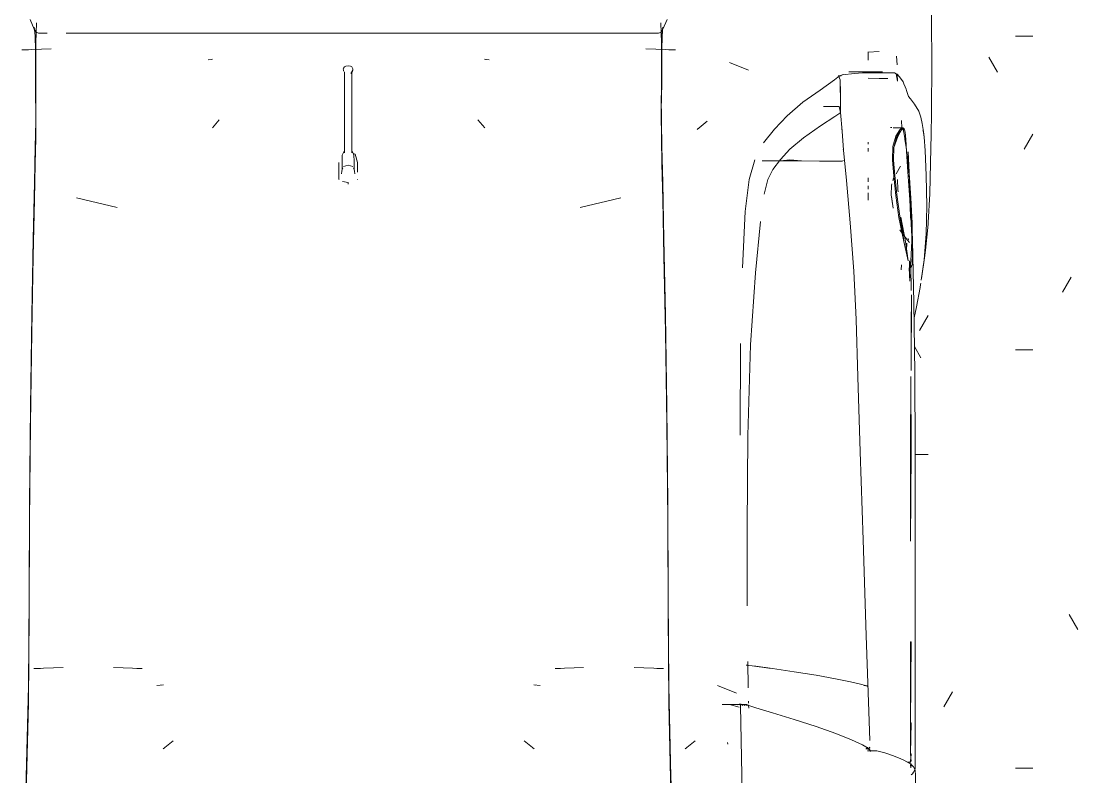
# Model space of a CAD drawing. Header units: millimetres. Extents: x -48985 to -29412, y -43090 to -3800.
# Drawn here: x -41682 to -40149, y -39636 to -38535 of the extents above; entities that cross this region are included whole.
import ezdxf

# ---------------------------------------------------------------- set-up
doc = ezdxf.new("R2010")
doc.units = ezdxf.units.MM
doc.layers.add('A-FLOR-PATT', color=8, linetype='Continuous', lineweight=25)
doc.layers.add('G-IMPT', color=8, linetype='Continuous', lineweight=9)

# ---------------------------------------------------------------- blocks, each defined once
blk = doc.blocks.new('CRT_Fiat Punto - Punto_dwg-V1-PAGINAÇÃO DE PISO GARAGEM')
at = {"layer": 'G-IMPT'}
for p, q in [((952.77, 129.67), (952.72, 134.04)), ((822.12, 130.78), (822.73, 129.39)), ((822.78, 129.36), (822.74, 129.67)), ((822.74, 129.67), (822.86, 128.39)), ((822.96, 127.39), (823.06, 130.31)), ((913.51, 130.31), (913.61, 127.39)), ((913.83, 129.67), (913.71, 128.39)), ((913.83, 129.67), (913.79, 129.36)), ((914.45, 130.78), (913.84, 129.39)), ((952.77, 129.67), (952.78, 125.29)), ((823, 128.95), (822.73, 129.39)), ((822.78, 129.36), (822.86, 128.39)), ((822.96, 125.33), (822.86, 128.39)), ((822.86, 128.39), (822.91, 126.31)), ((823.36, 128.81), (823, 128.95)), ((823.36, 128.81), (824.6, 128.81)), ((823.36, 128.81), (823.41, 128.81)), ((824.6, 128.81), (823.41, 128.81)), ((831.05, 128.81), (827.36, 128.81)), ((834.92, 128.81), (831.05, 128.81)), ((838.87, 128.81), (834.92, 128.81)), ((838.87, 128.81), (842.83, 128.81)), ((842.83, 128.81), (846.86, 128.81)), ((846.86, 128.81), (851.04, 128.81)), ((854.28, 128.81), (851.04, 128.81)), ((854.28, 128.81), (855.51, 128.81)), ((856.19, 128.81), (855.51, 128.81)), ((856.19, 128.81), (857.76, 128.81)), ((860.34, 128.81), (857.76, 128.81)), ((864.04, 128.81), (860.34, 128.81)), ((868.29, 128.81), (864.04, 128.81)), ((872.54, 128.81), (868.29, 128.81)), ((872.54, 128.81), (876.23, 128.81)), ((876.23, 128.81), (878.81, 128.81)), ((880.39, 128.81), (878.81, 128.81)), ((881.06, 128.81), (880.39, 128.81)), ((882.29, 128.81), (881.06, 128.81)), ((885.54, 128.81), (882.29, 128.81)), ((889.71, 128.81), (885.54, 128.81)), ((889.71, 128.81), (893.74, 128.81)), ((897.7, 128.81), (893.74, 128.81)), ((897.7, 128.81), (901.66, 128.81)), ((901.66, 128.81), (905.52, 128.81)), ((905.52, 128.81), (909.18, 128.81)), ((912.01, 128.81), (909.21, 128.81)), ((911.97, 128.81), (913.21, 128.81)), ((911.97, 128.81), (913.16, 128.81)), ((912.01, 128.81), (913.21, 128.81)), ((913.21, 128.81), (913.16, 128.81)), ((913.21, 128.81), (913.57, 128.95)), ((913.57, 128.95), (913.84, 129.39)), ((913.61, 125.33), (913.71, 128.39)), ((913.71, 128.39), (913.66, 126.31)), ((913.79, 129.36), (913.71, 128.39)), ((822.96, 127.03), (822.96, 127.39)), ((822.96, 127.03), (822.96, 126.19)), ((913.61, 127.39), (913.61, 127.03)), ((913.61, 127.03), (913.61, 126.19)), ((820.92, 126.39), (825.19, 126.51)), ((820.92, 126.39), (821.9, 126.4)), ((822.91, 122.45), (822.91, 126.31)), ((822.96, 125.33), (822.96, 126.19)), ((822.96, 121.47), (822.96, 125.33)), ((822.96, 125.33), (822.96, 124.91)), ((915.65, 126.39), (911.38, 126.51)), ((913.61, 125.33), (913.61, 126.19)), ((913.61, 121.47), (913.61, 125.33)), ((913.61, 124.91), (913.61, 125.33)), ((913.66, 122.45), (913.66, 126.31)), ((915.65, 126.39), (914.67, 126.4)), ((943.6, 126.04), (945.15, 126.14)), ((943.6, 126.08), (943.6, 126.04)), ((943.6, 126.08), (943.6, 124.86)), ((943.6, 126.04), (943.6, 124.86)), ((947.7, 125.44), (947.7, 125.46)), ((947.76, 124.18), (947.7, 125.46)), ((952.78, 125.29), (952.78, 122.17)), ((822.96, 121.05), (822.96, 124.91)), ((848.58, 125), (847.92, 124.92)), ((848.43, 124.97), (848.58, 125)), ((867.52, 123.61), (867.56, 123.73)), ((867.53, 123.43), (867.52, 123.61)), ((867.69, 123.93), (867.56, 123.73)), ((867.87, 123.99), (867.69, 123.93)), ((868.22, 124.06), (867.87, 123.99)), ((868.57, 123.99), (868.22, 124.06)), ((868.57, 123.99), (868.74, 123.93)), ((868.74, 123.93), (868.87, 123.73)), ((868.92, 123.61), (868.87, 123.73)), ((868.92, 123.61), (868.91, 123.43)), ((888.14, 124.97), (887.99, 125)), ((887.99, 125), (888.65, 124.92)), ((913.61, 121.05), (913.61, 124.91)), ((923.47, 124.53), (926.25, 123.43)), ((822.92, 118.66), (822.91, 122.45)), ((867.57, 123.27), (867.53, 123.43)), ((867.68, 123.18), (867.68, 121.71)), ((868.63, 122.97), (868.91, 123.43)), ((868.63, 122.97), (868.87, 123.27)), ((868.63, 122.97), (868.77, 123.19)), ((868.63, 122.97), (868.73, 123.11)), ((868.73, 123.11), (868.91, 123.43)), ((868.75, 121.71), (868.77, 123.19)), ((868.87, 123.27), (868.91, 123.43)), ((913.65, 118.66), (913.66, 122.45)), ((938.71, 122.01), (936.63, 120.53)), ((938.71, 122.01), (939.41, 122.62)), ((939.29, 122.66), (939.51, 122.05)), ((940.02, 122.8), (939.41, 122.62)), ((939.51, 122.05), (939.52, 120.2)), ((939.51, 122.02), (939.58, 120.18)), ((939.51, 122.02), (939.52, 120.2)), ((939.65, 122.55), (939.64, 122.63)), ((941.62, 122.97), (939.79, 122.74)), ((940.02, 122.8), (939.79, 122.74)), ((940.77, 123.2), (943.07, 123.2)), ((943.85, 123.14), (941.62, 122.97)), ((944.73, 123.06), (943.05, 123.06)), ((944.87, 123.2), (943.07, 123.2)), ((945.15, 122.2), (943.6, 122.26)), ((943.6, 122.26), (945.15, 122.21)), ((945.67, 123.2), (943.85, 123.14)), ((946.04, 123.06), (944.73, 123.06)), ((944.87, 123.2), (945.67, 123.2)), ((946.44, 122.2), (945.15, 122.21)), ((946.63, 123.06), (946.04, 123.06)), ((946.63, 123.06), (947.19, 123.06)), ((947.19, 123.06), (947.41, 123.05)), ((947.76, 122.87), (947.51, 123.01)), ((947.84, 122.81), (947.76, 122.87)), ((948.26, 122.25), (947.84, 122.81)), ((948.63, 121.72), (948.26, 122.25)), ((952.77, 119.67), (952.78, 122.17)), ((822.96, 121.47), (822.97, 117.68)), ((822.97, 117.26), (822.96, 121.05)), ((867.68, 121.71), (867.68, 117.32)), ((868.75, 117.32), (868.75, 121.71)), ((913.6, 117.68), (913.61, 121.47)), ((913.6, 117.26), (913.61, 121.05)), ((934.1, 118.77), (936.63, 120.53)), ((948.63, 121.72), (948.77, 121.43)), ((948.96, 121), (948.77, 121.43)), ((949.08, 120.68), (948.96, 121)), ((949.12, 120.48), (949.08, 120.68)), ((949.28, 120.05), (949.12, 120.48)), ((822.92, 118.66), (822.92, 119.86)), ((822.95, 116.01), (822.97, 119.74)), ((822.97, 119.38), (822.97, 119.74)), ((822.97, 119.38), (822.97, 118.54)), ((913.62, 116.01), (913.6, 119.74)), ((913.6, 119.74), (913.6, 119.38)), ((913.6, 119.38), (913.6, 118.54)), ((913.65, 119.86), (913.65, 118.66)), ((939.58, 118.26), (939.58, 120.18)), ((949.36, 119.77), (949.28, 120.05)), ((949.36, 119.77), (949.44, 119.6)), ((949.7, 119.27), (949.44, 119.6)), ((950.29, 118.49), (949.7, 119.27)), ((952.77, 119.67), (952.75, 117.17)), ((822.97, 117.68), (822.97, 118.54)), ((822.97, 117.68), (822.97, 117.26)), ((822.97, 117.68), (822.97, 117.26)), ((913.6, 117.68), (913.6, 118.54)), ((913.6, 117.26), (913.6, 117.68)), ((913.6, 117.26), (913.6, 117.68)), ((934.1, 118.77), (931.86, 116.81)), ((937.1, 118.17), (938.01, 118.17)), ((938.94, 118.17), (938.01, 118.17)), ((938.94, 118.17), (939.38, 118.17)), ((939.59, 117.28), (939.38, 118.17)), ((939.53, 117.24), (939.58, 117.44)), ((939.58, 117.44), (939.58, 118.26)), ((950.9, 117.5), (950.29, 118.49)), ((950.9, 117.5), (951.19, 116.62)), ((822.88, 112.33), (822.95, 116.01)), ((822.95, 113.53), (822.97, 117.26)), ((849.54, 116.25), (848.54, 115.06)), ((867.68, 112.91), (867.68, 117.32)), ((868.75, 117.32), (868.75, 112.91)), ((887.03, 116.25), (888.03, 115.06)), ((913.62, 113.53), (913.6, 117.26)), ((913.62, 116.01), (913.69, 112.33)), ((920.23, 116.02), (918.78, 114.85)), ((930, 114.9), (931.86, 116.81)), ((938.75, 116.72), (936.65, 115.36)), ((938.75, 116.72), (939.47, 117.18)), ((939.5, 117.21), (939.47, 117.18)), ((939.52, 117.23), (939.5, 117.21)), ((939.53, 117.24), (939.52, 117.23)), ((939.81, 114.6), (939.59, 117.28)), ((948.45, 115.08), (948.41, 116.12)), ((948.44, 115.08), (948.41, 116.12)), ((951.38, 115.69), (951.19, 116.62)), ((952.72, 114.13), (952.75, 117.17)), ((848.65, 115.19), (848.54, 115.06)), ((887.92, 115.19), (888.03, 115.06)), ((918.78, 114.85), (918.95, 114.97)), ((930, 114.9), (928.43, 112.89)), ((934.19, 113.63), (936.65, 115.36)), ((946.81, 115.13), (946.93, 115.13)), ((946.93, 115.13), (947, 115.13)), ((947.71, 115.08), (947.19, 115.09)), ((948.19, 115.08), (947.52, 115.08)), ((947.52, 115.08), (947.64, 115.08)), ((948.19, 114.76), (947.58, 113.88)), ((947.64, 115.08), (947.71, 115.08)), ((947.7, 113.65), (948.19, 114.76)), ((948.19, 115.08), (947.71, 115.08)), ((947.89, 113.8), (948.19, 114.76)), ((948.19, 114.76), (948.45, 115.08)), ((948.19, 114.76), (948.45, 115.08)), ((948.45, 115.08), (948.19, 115.08)), ((948.19, 115.08), (948.51, 115.08)), ((948.39, 114.76), (948.65, 115.08)), ((948.53, 114.92), (948.44, 115.08)), ((948.45, 115.08), (948.53, 114.92)), ((948.63, 114.9), (948.51, 115.08)), ((948.68, 114.65), (948.51, 115.08)), ((948.6, 114.92), (948.51, 115.08)), ((948.68, 114.65), (948.6, 114.92)), ((948.63, 114.9), (948.68, 114.65)), ((948.85, 114.79), (948.65, 115.08)), ((948.8, 114.92), (948.65, 115.08)), ((948.68, 114.65), (948.83, 113.85)), ((948.85, 114.79), (948.77, 114.92)), ((948.85, 114.79), (948.8, 114.92)), ((948.94, 114.42), (948.85, 114.79)), ((949.02, 113.4), (948.94, 114.42)), ((951.48, 115.13), (951.38, 115.69)), ((951.48, 115.13), (951.58, 114.56)), ((951.58, 114.56), (951.7, 113.7)), ((822.88, 109.85), (822.95, 113.53)), ((867.68, 111.44), (867.68, 112.91)), ((868.75, 112.91), (868.75, 111.44)), ((913.69, 109.85), (913.62, 113.53)), ((932.22, 111.97), (934.19, 113.63)), ((943.6, 113), (943.6, 112.71)), ((947.58, 113.88), (947.15, 112.36)), ((947.28, 112.21), (947.7, 113.65)), ((949.04, 112.5), (948.83, 113.85)), ((949.04, 112.5), (948.9, 113.41)), ((949.1, 112.22), (948.9, 113.41)), ((949.02, 113.4), (949.13, 111.67)), ((952.63, 110.01), (952.72, 114.13)), ((822.76, 107.16), (822.88, 112.33)), ((867.37, 111.1), (867.51, 111.4)), ((867.51, 111.4), (867.68, 111.73)), ((868.75, 111.73), (868.93, 111.4)), ((869.06, 111.1), (868.93, 111.4)), ((868.96, 111.33), (869.22, 111.23)), ((913.81, 107.16), (913.69, 112.33)), ((930.85, 110.46), (932.22, 111.97)), ((943.6, 112.14), (943.6, 111.83)), ((943.6, 111.91), (943.6, 111.62)), ((947.15, 112.36), (947.11, 110.43)), ((947.28, 112.21), (947.24, 110.4)), ((949.3, 110.66), (949.1, 112.22)), ((949.33, 108.7), (949.13, 111.67)), ((949.56, 107.65), (949.38, 111.61)), ((949.56, 107.54), (949.38, 111.61)), ((822.76, 104.68), (822.88, 109.85)), ((866.88, 108.63), (866.88, 110.03)), ((866.88, 110), (866.88, 110.03)), ((866.88, 109.97), (866.88, 110)), ((867.33, 110.25), (867.37, 111.1)), ((867.33, 109.38), (867.33, 110.25)), ((869.1, 110.25), (869.06, 111.1)), ((869.1, 109.38), (869.1, 110.25)), ((869.22, 111.23), (869.56, 110.03)), ((869.56, 108.63), (869.56, 110.03)), ((869.56, 110.03), (869.56, 110)), ((869.56, 110), (869.56, 109.97)), ((913.81, 104.68), (913.69, 109.85)), ((927.17, 110.43), (926.34, 107.57)), ((929.35, 110.29), (928.23, 110.29)), ((929.35, 110.29), (929.74, 110.29)), ((929.74, 109.03), (930.85, 110.46)), ((929.74, 110.29), (930.65, 110.29)), ((931.58, 110.29), (930.65, 110.29)), ((933.86, 110.27), (931.23, 110.29)), ((931.62, 110.29), (931.23, 110.29)), ((931.58, 110.29), (932.02, 110.29)), ((931.62, 110.29), (932.53, 110.29)), ((933.45, 110.29), (932.53, 110.29)), ((933.45, 110.29), (933.9, 110.29)), ((933.86, 110.27), (936.54, 110.25)), ((936.54, 110.25), (937, 110.24)), ((937, 110.24), (937.39, 110.24)), ((937.39, 110.24), (938.3, 110.24)), ((939.23, 110.24), (938.3, 110.24)), ((939.23, 110.24), (939.67, 110.24)), ((939.67, 110.24), (939.77, 110.24)), ((939.77, 110.24), (939.81, 110.24)), ((939.81, 110.24), (939.83, 110.24)), ((939.98, 110.34), (939.83, 110.24)), ((939.98, 110.34), (939.98, 110.34)), ((947.11, 110.43), (947.31, 108.06)), ((947.43, 108.16), (947.24, 110.4)), ((949.53, 108.33), (949.3, 110.66)), ((949.32, 110.96), (949.57, 107.75)), ((949.32, 110.96), (949.56, 107.65)), ((952.49, 105.51), (952.63, 110.01)), ((866.88, 108.63), (866.88, 107.64)), ((867.31, 108.81), (867.26, 108.38)), ((867.31, 108.81), (867.33, 109.02)), ((867.33, 109.02), (867.33, 109.38)), ((867.4, 109.25), (867.33, 109.02)), ((867.33, 109.02), (867.44, 109.23)), ((868.22, 109.66), (867.55, 109.47)), ((868.22, 109.66), (868.88, 109.47)), ((869, 109.23), (869.1, 109.02)), ((869.03, 109.25), (869.1, 109.02)), ((869.1, 109.02), (869.1, 109.38)), ((869.12, 108.81), (869.1, 109.02)), ((869.12, 108.81), (869.18, 108.38)), ((929.02, 107.56), (929.87, 109.21)), ((929.74, 109.03), (929.87, 109.21)), ((947.62, 108.39), (948.27, 109.5)), ((947.62, 108.39), (947.79, 108.67)), ((949.33, 108.7), (949.64, 103.97)), ((949.77, 104.84), (949.53, 108.33)), ((822.58, 98.92), (822.76, 107.16)), ((866.88, 107.64), (866.91, 107.68)), ((866.88, 107.61), (866.88, 107.64)), ((866.88, 107.61), (866.88, 107.58)), ((867.41, 107.3), (868.22, 107.14)), ((868.22, 106.91), (868.22, 107.14)), ((869.56, 107.61), (869.56, 107.64)), ((869.56, 107.58), (869.56, 107.61)), ((913.81, 107.16), (913.99, 98.92)), ((925.77, 102.92), (926.34, 107.57)), ((929.02, 107.56), (928.49, 105.48)), ((943.6, 107.84), (943.6, 107.26)), ((946.96, 106.72), (946.92, 105.34)), ((946.96, 106.72), (947, 106.93)), ((947.14, 107.45), (947.19, 107.65)), ((947.19, 107.65), (947.3, 107.88)), ((947.31, 108.06), (947.59, 105.28)), ((947.43, 108.16), (947.72, 105.4)), ((947.87, 106.11), (947.82, 107.6)), ((949.56, 107.84), (949.79, 104.08)), ((949.56, 107.84), (949.77, 103.5)), ((949.69, 102), (949.56, 107.6)), ((949.63, 104.16), (949.56, 107.6)), ((949.69, 102), (949.56, 107.54)), ((949.57, 107.75), (949.77, 103.5)), ((943.6, 106.64), (943.6, 106.16)), ((943.6, 105.63), (943.6, 104.99)), ((943.6, 105.21), (943.6, 104.57)), ((947.18, 103.42), (946.92, 105.34)), ((948.03, 102.09), (947.59, 105.28)), ((948.15, 102.26), (947.72, 105.4)), ((947.92, 105.81), (947.87, 106.11)), ((952.27, 101.34), (952.49, 105.51)), ((822.58, 96.44), (822.76, 104.68)), ((828.85, 104.94), (834.73, 103.54)), ((907.72, 104.94), (901.84, 103.54)), ((913.99, 96.44), (913.81, 104.68)), ((947.18, 103.42), (946.97, 105.13)), ((949.91, 99.32), (949.64, 103.97)), ((949.93, 101.26), (949.77, 104.84)), ((949.99, 98.72), (949.79, 104.08)), ((925.77, 102.92), (925.37, 94.76)), ((948.15, 102.26), (948.77, 98.6)), ((927.99, 101.48), (927.23, 94.07)), ((948.77, 98.6), (948.03, 102.09)), ((949.91, 99.34), (949.93, 101.26)), ((951.91, 97.35), (952.25, 101.13)), ((952.27, 101.34), (952.25, 101.13)), ((948.15, 100.31), (948.59, 99.64)), ((949.29, 98.77), (948.59, 99.64)), ((949.99, 96.57), (949.91, 99.32)), ((822.38, 87.97), (822.58, 98.92)), ((914.19, 87.97), (913.99, 98.92)), ((949.35, 95.8), (948.77, 98.6)), ((949.11, 97.43), (949.16, 98.2)), ((949.16, 98.2), (949.16, 98.36)), ((949.29, 98.77), (949.56, 98.44)), ((949.36, 99.01), (949.42, 98.82)), ((949.88, 97.75), (949.76, 95.75)), ((949.88, 97.75), (949.9, 98.62)), ((949.99, 98.72), (950.2, 89.72)), ((822.38, 85.49), (822.58, 96.44)), ((914.19, 85.49), (913.99, 96.44)), ((949.93, 95.26), (949.99, 96.6)), ((949.99, 96.6), (949.93, 95.58)), ((949.93, 95.58), (949.99, 96.57)), ((951.79, 96.55), (951.26, 92.97)), ((951.3, 93.22), (951.79, 96.55)), ((951.36, 93.62), (951.85, 96.95)), ((951.36, 93.62), (951.79, 96.55)), ((951.91, 97.35), (951.85, 96.95)), ((948.43, 95.21), (948.38, 94.49)), ((949.64, 95.21), (949.52, 94.74)), ((949.59, 94.81), (949.52, 94.74)), ((949.52, 94.74), (949.59, 94.67)), ((949.52, 94.74), (949.62, 92.83)), ((949.71, 95.43), (949.59, 94.67)), ((949.64, 95.21), (949.59, 94.81)), ((949.67, 95.13), (949.59, 94.67)), ((949.69, 95.08), (949.59, 94.67)), ((949.59, 94.81), (949.62, 92.83)), ((949.64, 95.41), (949.64, 95.21)), ((949.76, 95.75), (949.67, 95.13)), ((949.76, 95.13), (949.8, 91.51)), ((949.93, 95.26), (949.79, 94.81)), ((926.53, 83.62), (927.23, 94.07)), ((951.36, 93.62), (951.3, 93.22)), ((950.57, 89.12), (951.11, 91.91)), ((951.17, 92.35), (951.11, 91.91)), ((951.17, 92.35), (951.2, 92.57)), ((949.8, 85.99), (949.85, 90.87)), ((949.81, 79.88), (949.85, 90.87)), ((949.86, 89.48), (949.8, 85.99)), ((950.36, 79.61), (950.2, 89.72)), ((950.57, 89.12), (950.38, 88.22)), ((822.18, 74.65), (822.38, 87.97)), ((914.19, 87.97), (914.39, 74.65)), ((949.81, 79.88), (949.83, 88.36)), ((950.38, 88.22), (950.23, 87.53)), ((822.18, 72.17), (822.38, 85.49)), ((914.39, 72.17), (914.19, 85.49)), ((925.1, 83.82), (925.01, 70.51)), ((926.53, 83.62), (926.16, 70.46)), ((950.41, 68.15), (950.36, 79.61)), ((822.03, 60.53), (822.18, 74.65)), ((914.54, 60.53), (914.39, 74.65)), ((822.03, 58.05), (822.18, 72.17)), ((914.54, 58.05), (914.39, 72.17)), ((926.04, 57.04), (926.16, 70.46)), ((950.41, 55.11), (950.41, 68.15)), ((821.98, 47.17), (822.03, 60.53)), ((914.54, 60.53), (914.59, 47.17)), ((821.98, 44.69), (822.03, 58.05)), ((914.59, 44.69), (914.54, 58.05)), ((926.04, 57.04), (926.06, 45.77)), ((942.85, 55.37), (943.3, 41.49)), ((950.41, 55.11), (950.41, 40.23)), ((821.88, 34.15), (821.98, 47.17)), ((914.69, 34.15), (914.59, 47.17)), ((821.88, 31.67), (821.98, 44.69)), ((914.69, 31.67), (914.59, 44.69)), ((943.3, 41.49), (943.67, 30.46)), ((950.41, 28.18), (950.41, 40.23)), ((822.65, 36.71), (826.92, 36.84)), ((822.65, 36.71), (823.63, 36.72)), ((838.35, 36.71), (834.23, 36.84)), ((838.35, 36.71), (837.6, 36.72)), ((898.22, 36.71), (902.34, 36.84)), ((898.22, 36.71), (898.97, 36.72)), ((913.92, 36.71), (909.65, 36.84)), ((913.92, 36.71), (912.94, 36.72)), ((925.88, 37.21), (926.05, 37.19)), ((926.05, 37.19), (926.29, 37.16)), ((926.19, 33.91), (926.14, 37.71)), ((927.31, 37.02), (926.29, 37.16)), ((929.72, 36.7), (926.77, 37.09)), ((929.19, 36.77), (926.77, 37.09)), ((929.72, 36.7), (927.31, 37.02)), ((929.72, 36.7), (929.19, 36.77)), ((932.85, 36.24), (929.72, 36.7)), ((932.85, 36.24), (936.02, 35.73)), ((936.02, 35.73), (938.86, 35.21)), ((938.86, 35.21), (941.02, 34.78)), ((821.58, 21.02), (821.88, 34.15)), ((841.46, 34.32), (840.5, 34.23)), ((841.23, 34.29), (841.46, 34.32)), ((895.34, 34.29), (895.12, 34.32)), ((895.12, 34.32), (896.07, 34.23)), ((914.69, 34.15), (914.99, 21.02)), ((921.74, 34.25), (924.52, 33.14)), ((942.48, 34.44), (941.02, 34.78)), ((942.48, 34.44), (943.19, 34.24)), ((943.46, 34.13), (942.93, 34.23)), ((942.93, 34.23), (943.46, 34.19)), ((943.46, 34.13), (943.19, 34.24)), ((943.57, 34), (943.46, 34.13)), ((821.58, 18.53), (821.88, 31.67)), ((914.99, 18.53), (914.69, 31.67)), ((923.82, 31.48), (922.4, 31.48)), ((922.62, 31.47), (924.06, 31.47)), ((924.88, 31.09), (923.47, 31.49)), ((923.87, 31.38), (923.47, 31.49)), ((924.94, 31.48), (923.82, 31.48)), ((925.17, 31.47), (924.06, 31.47)), ((924.68, 31.44), (925.17, 31.47)), ((925.24, 31.51), (924.88, 31.55)), ((925.17, 31.55), (924.88, 31.55)), ((925.39, 31.49), (924.94, 31.48)), ((925.05, 31.35), (925.24, 31.51)), ((925.06, 31.35), (925.31, 18.71)), ((925.59, 31.5), (925.09, 31.47)), ((925.17, 31.55), (925.59, 31.5)), ((925.66, 31.47), (925.17, 31.47)), ((925.59, 31.5), (925.3, 31.35)), ((926.06, 31.49), (925.39, 31.49)), ((925.59, 31.5), (926.09, 31.33)), ((925.59, 31.5), (925.71, 31.34)), ((926.09, 31.33), (925.66, 31.47)), ((925.78, 31.47), (925.66, 31.47)), ((926.24, 31.41), (925.78, 31.47)), ((925.88, 31.4), (926.05, 31.38)), ((926.24, 31.41), (926.28, 30.95)), ((926.26, 31.7), (926.26, 31.95)), ((927.31, 31.02), (926.29, 31.32)), ((929.72, 30.29), (927.31, 31.02)), ((932.85, 29.32), (929.72, 30.29)), ((932.85, 29.32), (936.02, 28.28)), ((943.67, 30.46), (943.8, 26.28)), ((936.02, 28.28), (938.89, 27.26)), ((950.41, 28.18), (950.41, 23.61)), ((842.85, 26.24), (841.4, 25.06)), ((893.72, 26.24), (895.17, 25.06)), ((918.51, 26.24), (917.05, 25.06)), ((923.17, 26), (923.18, 25.95)), ((923.17, 26), (923.22, 25.73)), ((923.18, 25.95), (923.22, 25.73)), ((938.89, 27.26), (941.17, 26.37)), ((942.74, 25.66), (941.17, 26.37)), ((841.56, 25.18), (841.4, 25.06)), ((895.01, 25.18), (895.17, 25.06)), ((917.05, 25.06), (917.22, 25.18)), ((942.74, 25.66), (943.49, 25.21)), ((943.76, 24.97), (943.23, 25.08)), ((943.23, 25.08), (943.76, 24.99)), ((943.68, 25.12), (943.3, 25.12)), ((943.38, 25.18), (943.65, 24.96)), ((943.53, 25.24), (943.4, 25.26)), ((943.43, 25.25), (943.53, 25.24)), ((943.76, 24.97), (943.49, 25.21)), ((944.27, 24.75), (943.49, 24.75)), ((943.57, 25.15), (943.87, 25.21)), ((943.68, 25.12), (943.82, 25.32)), ((943.68, 25.12), (943.84, 25.2)), ((943.76, 24.99), (943.87, 24.8)), ((944.27, 24.75), (944.82, 24.75)), ((944.82, 24.75), (945.98, 24.46)), ((945.98, 24.46), (947.27, 24.04)), ((947.27, 24.04), (948.07, 23.72)), ((948.22, 23.66), (948.07, 23.72)), ((948.73, 23.4), (948.22, 23.66)), ((948.73, 23.4), (949.19, 23.17)), ((949.53, 23), (949.19, 23.17)), ((949.53, 23), (949.67, 22.93)), ((949.53, 22.98), (949.67, 22.93)), ((949.67, 22.93), (949.61, 22.94)), ((949.76, 22.88), (949.67, 22.93)), ((949.88, 22.76), (949.76, 22.88)), ((950.41, 22.93), (950.41, 23.61)), ((950.41, 22.55), (950.41, 22.93)), ((949.83, 21.29), (949.98, 21.46)), ((950.15, 22.47), (949.88, 22.76)), ((950.16, 21.69), (949.98, 21.46)), ((950.36, 22.1), (950.15, 22.47)), ((950.16, 21.69), (950.33, 22.01)), ((950.33, 22.01), (950.38, 22.18)), ((950.36, 22.1), (950.41, 21.91)), ((950.38, 22.18), (950.41, 22.55)), ((950.42, 21.25), (950.41, 21.91)), ((821.05, 7.98), (821.58, 21.02)), ((915.52, 7.98), (914.99, 21.02)), ((950.42, 21.25), (950.42, 19.96))]:
    blk.add_line(p, q, dxfattribs=at)
at = {"layer": 'G-IMPT', "flags": 128}
for points in [[(943.8, 123.05), (943.71, 123.06), (943.05, 123.06), (942.77, 123.06)], [(947.65, 122.91), (947.41, 123.05), (947.22, 123.04)], [(947.26, 123.02), (947.51, 123.01), (947.65, 122.91)], [(939.98, 111.82), (939.81, 114.6), (939.78, 114.87)], [(947.28, 112.21), (947.89, 113.8), (948.39, 114.76), (948.03, 114.18)], [(948.59, 115.01), (948.45, 115.08), (948.39, 114.76)], [(951.52, 114.57), (951.53, 114.73), (951.7, 113.7), (951.85, 111.8), (952, 108.15), (952.07, 103.78), (951.97, 99.71), (951.69, 95.96)], [(939.96, 112), (939.98, 111.82), (940.44, 107.44), (940.97, 101.28), (941.48, 94.28), (941.82, 87.28), (942.1, 78.99), (942.44, 68.11), (942.85, 55.37)], [(949.35, 95.8), (948.97, 98.6), (948.33, 102.13), (948.77, 98.6)], [(949.64, 95.21), (949.79, 94.81), (949.55, 95.8), (949.59, 94.81)], [(943.9, 24.68), (943.87, 24.8), (943.76, 24.97)], [(949.76, 23.15), (949.52, 23.14), (949.24, 23.14)], [(949.29, 23.12), (949.61, 23.1), (949.76, 23.15)]]:
    blk.add_lwpolyline(points, dxfattribs=at)
for points in [[(947.81, 121.84), (947.65, 122.91), (947.76, 122.87)], [(932.02, 110.29), (933.9, 110.29), (932.22, 110.42), (931.3, 110.32)], [(949.74, 79.03), (949.72, 68.11), (949.72, 55.14), (949.81, 68.11)], [(949.76, 23.72), (949.72, 24.4), (949.72, 28.85), (949.72, 40.58), (949.81, 40.55), (949.72, 28.85), (949.81, 28.81), (949.72, 24.4), (949.81, 24.36)], [(949.67, 23.2), (949.72, 23.37), (949.76, 23.72), (949.81, 23.32)], [(949.78, 22.31), (949.81, 22.69), (949.76, 22.88), (949.72, 22.74)]]:
    blk.add_lwpolyline(points, close=True, dxfattribs=at)
blk = doc.blocks.new('CRT_Fiat Punto - Fiat punto 2-V2-PAGINAÇÃO DE PISO GARAGEM')
at = {"xscale": 10.05298727948713, "yscale": 10.05298727948713, "zscale": 10.05298727948713}
blk.add_blockref('CRT_Fiat Punto - Punto_dwg-V1-PAGINAÇÃO DE PISO GARAGEM', (-8728.9, 102.4), dxfattribs=at)

msp = doc.modelspace()

# ---------------------------------------------------------------- hatches: boundary and pattern name
at = {"layer": 'A-FLOR-PATT', "lineweight": 9}
h = msp.add_hatch(dxfattribs=at)
h.set_pattern_fill('FP_1', color=9, style=0, pattern_type=2)
h.set_pattern_definition([(0, (0, 0), (609.6, 152.4), [25.146, -432.054, 25.146, -432.054, -2438.4]), (0, (0, 0), (609.6, 152.4), [-914.4, 25.146, -889.254, 25.146, -432.054, -1066.8]), (0, (0, 0), (609.6, 152.4), [-2286, 25.146, -279.654, 25.146, -736.854]), (120, (228.6, 76.2), (-436.78227, 451.7291), [25.146, -432.054, 25.146, -432.054, -2438.4]), (120, (228.6, 76.2), (-436.78227, 451.7291), [-914.4, 25.146, -889.254, 25.146, -432.054, -1066.8]), (120, (228.6, 76.2), (-436.78227, 451.7291), [-2286, 25.146, -279.654, 25.146, -736.854]), (240, (304.8, 381), (-172.81773, -604.1291), [25.146, -432.054, 25.146, -432.054, -2438.4]), (240, (304.8, 381), (-172.81773, -604.1291), [-914.4, 25.146, -889.254, 25.146, -432.054, -1066.8]), (240, (304.8, 381), (-172.81773, -604.1291), [-2286, 25.146, -279.654, 25.146, -736.854])])
h.paths.add_polyline_path([(-36523.2, -42881.1), (-36524.4, -42883.4), (-36523.6, -42882.2)])
h.paths.add_polyline_path([(-36519.6, -42879.7), (-36522.1, -42880.3), (-36520.9, -42880.2), (-36520, -42879.8)])
h.paths.add_polyline_path([(-45709.6, -39194.7), (-45709.6, -40944.7), (-45739.6, -40944.7), (-45739.6, -39194.7)])
h.paths.add_polyline_path([(-48485.1, -37258.2), (-48483.8, -37255.9), (-48484.7, -37257.2)])
h.paths.add_polyline_path([(-48488.6, -37259.7), (-48486.1, -37259), (-48487.3, -37259.1), (-48488.2, -37259.5)])
h.paths.add_polyline_path([(-39604.6, -43069.7), (-39604.6, -42819.7), (-39616.9, -42819.6), (-39616.1, -42719.7), (-39604.6, -42719.7), (-39604.6, -41379.7), (-39614.6, -41379.7), (-39614.6, -41324.7), (-39613.2, -41321.1), (-39609.6, -41319.7), (-39454.6, -41319.7), (-39454.6, -41329.7), (-39419.6, -41329.7), (-39416.1, -41331.1), (-39414.6, -41334.7), (-39414.6, -41379.7), (-39424.6, -41379.7), (-39424.6, -42879.7), (-36424.6, -42879.7), (-36424.6, -40429.7), (-39424.6, -40429.7), (-39424.6, -40479.7), (-39414.6, -40479.7), (-39414.6, -40524.7), (-39416.1, -40528.2), (-39419.6, -40529.7), (-38624.6, -40529.7), (-38624.6, -40559.7), (-39424.6, -40559.7), (-39424.6, -40529.7), (-39454.6, -40529.7), (-39454.6, -40539.7), (-39609.6, -40539.7), (-39613.2, -40538.2), (-39614.6, -40534.7), (-39614.6, -40479.7), (-39604.6, -40479.7), (-39604.6, -40048.7), (-39614.6, -40048.7), (-39614.6, -39948.7), (-39604.6, -39948.7), (-39604.6, -37550.7), (-39614.6, -37550.7), (-39614.6, -37469.7), (-39795.5, -37470.2), (-39811.2, -37487.8), (-39816.1, -37492.1), (-39831.8, -37504.2), (-39845.9, -37512.6), (-39859.1, -37518.7), (-39881.2, -37526.3), (-39885.1, -37527.5), (-39901.5, -37530.5), (-39925.2, -37531.6), (-39946.2, -37529.9), (-39965.6, -37525.8), (-39987.9, -37517.7), (-40007.6, -37507.1), (-40024.7, -37495), (-40036.9, -37483.7), (-40049.9, -37469.7), (-45160.5, -37470.2), (-45176.2, -37487.8), (-45181.1, -37492.1), (-45196.8, -37504.2), (-45210.9, -37512.6), (-45224, -37518.7), (-45246.2, -37526.3), (-45250.1, -37527.5), (-45266.5, -37530.5), (-45290.2, -37531.6), (-45313.8, -37529.4), (-45330.1, -37525.9), (-45352.9, -37517.6), (-45372.3, -37507.3), (-45388.6, -37495.8), (-45405.6, -37479.8), (-45414.9, -37469.7), (-45604.6, -37469.7), (-45604.6, -38220.7), (-45594.6, -38220.7), (-45594.6, -38320.7), (-45679.6, -38320.7), (-45679.6, -39194.7), (-45709.6, -39194.7), (-45709.6, -38320.7), (-45794.6, -38320.7), (-45794.6, -38220.7), (-45784.6, -38220.7), (-45784.6, -37249.7), (-45984.6, -37249.7), (-45984.6, -37259.7), (-48584.6, -37259.7), (-48584.6, -37249.7), (-48784.6, -37249.7), (-48784.6, -42889.7), (-45784.6, -42889.7), (-45784.6, -41918.7), (-45794.6, -41918.7), (-45794.6, -41818.7), (-45709.6, -41818.7), (-45709.6, -40944.7), (-45679.6, -40944.7), (-45679.6, -41818.7), (-45594.6, -41818.7), (-45594.6, -41918.7), (-45604.6, -41918.7), (-45604.6, -42421.3), (-45602.1, -42419.6), (-45599.6, -42421.3), (-45599.6, -42424.4), (-45598.2, -42424.4), (-45597.5, -42424.4), (-45594.2, -42432.8), (-45562, -42432), (-45558.9, -42426.9), (-45556.3, -42420.9), (-45550.2, -42420.4), (-45545.3, -42421.2), (-45543.9, -42426.9), (-45540, -42432.8), (-45538.7, -42433.6), (-45510.5, -42437.1), (-45507.8, -42438.3), (-45505.7, -42441.8), (-45505.5, -42442.9), (-45506.4, -42444.6), (-45505.5, -42447), (-45507, -42450.1), (-45509.6, -42451.9), (-45517.6, -42453.6), (-45533.7, -42455.2), (-45539.9, -42456.4), (-45542.7, -42459.9), (-45544.8, -42465.2), (-45545.3, -42468.1), (-45551.4, -42468.9), (-45557.5, -42468.1), (-45559.5, -42461.2), (-45562.9, -42456.4), (-45594.2, -42457.1), (-45599.6, -42468), (-45602.1, -42469.7), (-45604.6, -42468), (-45604.6, -42719.7), (-45592.4, -42719.7), (-45593.1, -42819.7), (-45604.6, -42819.7), (-45604.6, -43069.7), (-39699.1, -43069.7)])
h.paths.add_polyline_path([(-45287.1, -42931.8), (-45313.8, -42929.4), (-45330.1, -42925.9), (-45352.9, -42917.6), (-45372.3, -42907.3), (-45388.6, -42895.8), (-45405.6, -42879.8), (-45422.7, -42858.3), (-45433.1, -42839.3), (-45438.9, -42826), (-45442.9, -42813.5), (-45445.2, -42806.1), (-45449.3, -42781.9), (-45519.7, -42782.2), (-45524.4, -42784.7), (-45530.7, -42785), (-45534.6, -42783.9), (-45539, -42781.9), (-45584.6, -42781.9), (-45584.6, -42757.4), (-45538.2, -42757.4), (-45532.8, -42754.6), (-45526.5, -42754.3), (-45522.7, -42755.5), (-45518.3, -42757.4), (-45448.6, -42757.4), (-45447.4, -42746.4), (-45443.7, -42728.4), (-45435.2, -42704), (-45425.6, -42686.2), (-45417.4, -42673.5), (-45398.1, -42651.5), (-45393.2, -42647.2), (-45377.4, -42635.1), (-45363.3, -42626.7), (-45350.1, -42620.6), (-45328, -42613), (-45320.2, -42611), (-45307.7, -42608.8), (-45284.1, -42607.7), (-45263.9, -42609.2), (-45243.7, -42613.5), (-45221.4, -42621.6), (-45201.7, -42632.2), (-45184.5, -42644.3), (-45172.3, -42655.6), (-45159.4, -42670.4), (-45151.6, -42681.1), (-45138.1, -42706.4), (-45131.8, -42724.4), (-45128.9, -42733.9), (-45126.1, -42752), (-45125.1, -42772.7), (-45126.9, -42792.9), (-45130.5, -42810.9), (-45139.1, -42835.3), (-45148.7, -42853.1), (-45157.2, -42866.2), (-45176.2, -42887.8), (-45181.1, -42892.1), (-45196.8, -42904.2), (-45210.9, -42912.6), (-45224, -42918.7), (-45246.2, -42926.3), (-45250.1, -42927.5), (-45266.5, -42930.5), (-45284.1, -42931.6)])
h.paths.add_polyline_path([(-39922.1, -42931.8), (-39946.2, -42929.9), (-39965.6, -42925.8), (-39987.9, -42917.7), (-40007.6, -42907.1), (-40024.7, -42895), (-40036.9, -42883.7), (-40049.9, -42868.9), (-40057.6, -42858.2), (-40071.2, -42832.9), (-40077.9, -42813.3), (-40080.2, -42806.1), (-40083.1, -42787.3), (-40084.2, -42766.6), (-40082.4, -42746.4), (-40078.7, -42728.4), (-40070.2, -42704), (-40060.6, -42686.2), (-40052.1, -42673.1), (-40033.1, -42651.5), (-40028.2, -42647.2), (-40012.4, -42635.1), (-39998.3, -42626.7), (-39985.2, -42620.6), (-39963, -42613), (-39959.2, -42611.8), (-39942.7, -42608.8), (-39919.1, -42607.7), (-39895.4, -42609.9), (-39879.1, -42613.4), (-39856.3, -42621.7), (-39836.9, -42632), (-39820.7, -42643.5), (-39803.7, -42659.5), (-39786.6, -42681), (-39776.1, -42700), (-39770.4, -42713.3), (-39766.3, -42725.9), (-39763.9, -42733.9), (-39759.9, -42757.4), (-39689.5, -42757.1), (-39684.9, -42754.6), (-39678.5, -42754.3), (-39674.7, -42755.4), (-39670.2, -42757.4), (-39624.6, -42757.4), (-39624.6, -42781.9), (-39671.1, -42781.9), (-39676.4, -42784.7), (-39682.7, -42785), (-39686.5, -42783.9), (-39691, -42781.9), (-39760.6, -42781.9), (-39761.9, -42792.9), (-39765.6, -42810.9), (-39774.1, -42835.3), (-39783.7, -42853.1), (-39791.9, -42865.8), (-39811.2, -42887.8), (-39816.1, -42892.1), (-39831.8, -42904.2), (-39845.9, -42912.6), (-39859.1, -42918.7), (-39881.2, -42926.3), (-39885.1, -42927.5), (-39901.5, -42930.5), (-39919.1, -42931.6)])
h.paths.add_polyline_path([(-45592, -42819.6), (-45592.4, -42816.8), (-45591.7, -42814.3)])
h.paths.add_polyline_path([(-39623.8, -42788.6), (-39621.5, -42790.8), (-39621.5, -42789.3), (-39622.2, -42788.9)])
h.paths.add_polyline_path([(-39618.4, -42817.4), (-39619.3, -42815.9), (-39620.9, -42814.3), (-39623.8, -42813.1), (-39623.8, -42750.7), (-39619.8, -42749), (-39618.1, -42745.8), (-39618.9, -42791.6), (-39619.3, -42792.2), (-39619.8, -42793.9), (-39618.6, -42795.4), (-39618.1, -42799.6), (-39618.3, -42814.3)])
h.paths.add_polyline_path([(-45588.3, -42749.8), (-45585.8, -42750.4), (-45587.7, -42748.5)])
h.paths.add_polyline_path([(-45588.3, -42789.5), (-45590.8, -42792.4), (-45591.1, -42793.5), (-45590.4, -42747.7), (-45589.9, -42747.1), (-45589.5, -42745.4), (-45590.6, -42743.9), (-45591.1, -42739.7), (-45590.2, -42726.7), (-45590, -42723.4), (-45588.4, -42725), (-45585.5, -42726.2), (-45585.5, -42788.6), (-45587.7, -42789.3)])
h.paths.add_polyline_path([(-45590.8, -42817.4), (-45591.1, -42797.9), (-45590.4, -42794.8), (-45589.4, -42792.9), (-45589.9, -42792.2), (-45587.9, -42790.3), (-45587.3, -42790.3), (-45585.5, -42788.9), (-45585.5, -42813.2), (-45589.1, -42814.9), (-45590.2, -42815.2), (-45590.5, -42815.2)])
h.paths.add_polyline_path([(-39623.8, -42750.7), (-39623.7, -42726.1), (-39620.1, -42724.4), (-39619, -42724.1), (-39618.2, -42725.5), (-39618.1, -42741.4), (-39618.8, -42744.5), (-39619.8, -42746.4), (-39619.3, -42747.1), (-39621.3, -42749), (-39622, -42749), (-39623.4, -42750.4)])
h.paths.add_polyline_path([(-45591.6, -42725.4), (-45592.4, -42722.5), (-45592, -42719.7), (-45591.7, -42725)])
h.paths.add_polyline_path([(-45599.6, -42467.8), (-45598.2, -42466.4), (-45599.6, -42466.5)])
h.paths.add_polyline_path([(-43804.6, -41949.7), (-43847.6, -41948.8), (-43892.6, -41946.2), (-43953.1, -41940.8), (-44028.7, -41931.3), (-44030.3, -41930.9), (-44039.1, -41928.5), (-44040.7, -41926.9), (-44041.1, -41924.4), (-44079.4, -41918.1), (-44193.8, -41896.5), (-44203.2, -41891.8), (-44305.9, -41836.7), (-44323.4, -41825.4), (-44374.5, -41787.3), (-44425.2, -41743.3), (-44469.5, -41696.8), (-44514.5, -41638.2), (-44526.7, -41622.1), (-44560.4, -41576.6), (-44589.3, -41535), (-44602.6, -41512.7), (-44613.7, -41487.8), (-44629.9, -41437.5), (-44639.3, -41399.5), (-44644.4, -41367.8), (-44647.2, -41340.9), (-44650.9, -41286.5), (-44653.1, -41200.5), (-44653.9, -41127.4), (-44653.6, -40981.4), (-44651.9, -40902.1), (-44648.9, -40835.3), (-44646.9, -40811.3), (-44643, -40777.2), (-44634.8, -40725), (-44633.7, -40719.4), (-44633.3, -40706.5), (-44632, -40701.7), (-44629.8, -40700), (-44628, -40684.4), (-44627.6, -40662.5), (-44627, -40661), (-44628.3, -40658.7), (-44630.6, -40543.3), (-44648.2, -40524.4), (-44669.3, -40497.4), (-44673.7, -40488), (-44682.8, -40458.5), (-44696.4, -40448.4), (-44715.5, -40432.4), (-44734, -40413.7), (-44751.3, -40389.7), (-44768.7, -40359.2), (-44775.3, -40343.9), (-44775.1, -40328), (-44774.1, -40326.2), (-44630.3, -40400), (-44630.8, -39842.7), (-44631.4, -39831), (-44630.3, -39627), (-44629.8, -39624.5), (-44629.9, -39623.3), (-44629.1, -39009.8), (-44629.2, -38963.9), (-44637.5, -38921.6), (-44646.6, -38854.1), (-44650.1, -38806.3), (-44652.3, -38748.9), (-44653.6, -38682.8), (-44654.1, -38579), (-44653.2, -38489.3), (-44650.6, -38425.6), (-44648.4, -38400.7), (-44644.9, -38374.8), (-44638.7, -38324.9), (-44632.8, -38296.6), (-44628.2, -38279.6), (-44607.6, -38225.2), (-44588.8, -38188.5), (-44567.6, -38152.4), (-44546.7, -38124.5), (-44531.5, -38107.7), (-44501.8, -38086.6), (-44410, -38033.1), (-44388.5, -38021.8), (-44363.4, -38010.2), (-44301.6, -37987.5), (-44266.8, -37976.4), (-44240.2, -37969.9), (-44192.5, -37964.8), (-44144.6, -37962.3), (-43834.3, -37951.6), (-43804.6, -37951.1), (-43714.2, -37953.4), (-43428.8, -37964.2), (-43402.4, -37965.8), (-43361.9, -37971.6), (-43330.1, -37980), (-43276.8, -37998.6), (-43234, -38015.2), (-43195.4, -38035.4), (-43110, -38085.1), (-43094, -38095.6), (-43076.3, -38109.3), (-43059.2, -38128.5), (-43040.8, -38153.5), (-43019.2, -38190.7), (-43006.9, -38214.4), (-42995.7, -38239.1), (-42986.2, -38264.5), (-42977.4, -38291.8), (-42968.9, -38335), (-42958.8, -38423), (-42956.1, -38490.2), (-42955.3, -38543.8), (-42955.6, -38682.8), (-42957.3, -38759.9), (-42960.3, -38827.2), (-42962.3, -38850.8), (-42966, -38882.4), (-42975.8, -38942.9), (-42980.8, -38968.9), (-42979.2, -39119.3), (-42979, -39338.4), (-42978.1, -39742.4), (-42978.5, -39855.8), (-42979, -40360.7), (-42979, -40400.6), (-42901.5, -40360.7), (-42834.9, -40326.5), (-42834.1, -40330.2), (-42833.9, -40344.7), (-42840.8, -40359.6), (-42858, -40389.7), (-42865.5, -40400.8), (-42881.7, -40420.9), (-42905.3, -40442.5), (-42927.9, -40461), (-42936.4, -40490.8), (-42943, -40503.2), (-42953.6, -40515.2), (-42968.5, -40532.5), (-42979.3, -40544.6), (-42981.9, -40661), (-42981.9, -40662), (-42981.5, -40671), (-42980.5, -40694.1), (-42978.8, -40700.8), (-42976.7, -40702.8), (-42975.4, -40713.2), (-42975.3, -40721.3), (-42970.8, -40744.9), (-42962.7, -40807.8), (-42959.2, -40856.8), (-42957, -40913.7), (-42955.6, -40981.4), (-42955.2, -41093.6), (-42956.5, -41220.2), (-42958.6, -41292.2), (-42962.5, -41346.5), (-42965.6, -41373.8), (-42969.9, -41399.7), (-42975, -41421.8), (-42988.8, -41467.9), (-43000.5, -41499.8), (-43013.4, -41524.8), (-43038.3, -41562), (-43082.6, -41622.1), (-43146.7, -41705), (-43197, -41755.4), (-43250.8, -41799.9), (-43299.8, -41834.6), (-43343.2, -41859.2), (-43400.6, -41888.9), (-43421.9, -41899.1), (-43438.4, -41901.8), (-43568.4, -41925.2), (-43569.3, -41928.2), (-43570.8, -41929.2), (-43573, -41930), (-43605.1, -41934.6), (-43668.8, -41942), (-43738.6, -41947.8), (-43775.9, -41949.3)])
h.paths.add_polyline_path([(-41204.6, -41949.7), (-41247.6, -41948.8), (-41292.6, -41946.2), (-41353.1, -41940.8), (-41428.7, -41931.3), (-41430.3, -41930.9), (-41439.1, -41928.5), (-41440.7, -41926.9), (-41441.1, -41924.4), (-41479.4, -41918.1), (-41593.8, -41896.5), (-41603.2, -41891.8), (-41705.9, -41836.7), (-41723.4, -41825.4), (-41774.5, -41787.3), (-41825.2, -41743.3), (-41869.5, -41696.8), (-41914.5, -41638.2), (-41926.7, -41622.1), (-41960.4, -41576.6), (-41989.3, -41535), (-42002.6, -41512.7), (-42013.7, -41487.8), (-42029.9, -41437.5), (-42039.3, -41399.5), (-42044.4, -41367.8), (-42047.2, -41340.9), (-42050.9, -41286.5), (-42053.1, -41200.5), (-42053.9, -41127.4), (-42053.6, -40981.4), (-42052.1, -40908.4), (-42048.9, -40835.3), (-42046.9, -40811.3), (-42043, -40777.2), (-42034.8, -40725), (-42033.7, -40719.4), (-42033.3, -40706.5), (-42032, -40701.7), (-42029.8, -40700), (-42028, -40684.4), (-42027.6, -40662.5), (-42027, -40661), (-42028.3, -40658.7), (-42030.6, -40543.3), (-42048.2, -40524.4), (-42069.3, -40497.4), (-42073.7, -40488), (-42082.8, -40458.5), (-42096.4, -40448.4), (-42115.5, -40432.4), (-42134, -40413.7), (-42151.3, -40389.7), (-42168.7, -40359.2), (-42175.3, -40343.9), (-42175.1, -40328), (-42174.1, -40326.2), (-42030.3, -40400), (-42030.8, -39842.7), (-42031.4, -39831), (-42030.3, -39627), (-42029.8, -39624.5), (-42029.9, -39623.3), (-42029.1, -39009.8), (-42029.2, -38963.9), (-42037.5, -38921.6), (-42046.6, -38854.3), (-42049.9, -38809.2), (-42052.3, -38748.9), (-42053.6, -38682.8), (-42054.1, -38579), (-42053.2, -38489.3), (-42050.6, -38425.6), (-42048.4, -38400.7), (-42044.9, -38374.8), (-42038.7, -38324.9), (-42033, -38297.5), (-42028.2, -38279.6), (-42007.6, -38225.2), (-41988.8, -38188.5), (-41967.6, -38152.4), (-41946.7, -38124.5), (-41931.5, -38107.7), (-41901.8, -38086.6), (-41810, -38033.1), (-41788.5, -38021.8), (-41763.4, -38010.2), (-41701.6, -37987.5), (-41666.8, -37976.4), (-41640.2, -37969.9), (-41592.5, -37964.8), (-41544.6, -37962.3), (-41234.3, -37951.6), (-41181.6, -37951.5), (-41119.8, -37953.2), (-40828.8, -37964.2), (-40802.4, -37965.8), (-40761.9, -37971.6), (-40730.1, -37980), (-40676.8, -37998.6), (-40634, -38015.2), (-40595.4, -38035.4), (-40510, -38085.1), (-40494, -38095.6), (-40476.3, -38109.3), (-40459.2, -38128.5), (-40440.3, -38154.3), (-40419.2, -38190.7), (-40406.9, -38214.4), (-40395.7, -38239.1), (-40386.2, -38264.5), (-40377.6, -38291.2), (-40368.9, -38335), (-40358.8, -38423), (-40356.1, -38490.2), (-40355.3, -38543.8), (-40355.6, -38682.8), (-40357.3, -38759.9), (-40360.3, -38827.2), (-40362.3, -38850.8), (-40365.8, -38881.6), (-40375.8, -38942.9), (-40380.8, -38968.9), (-40379.2, -39119.3), (-40379, -39338.4), (-40378.1, -39742.4), (-40378.5, -39844.7), (-40379, -40360.7), (-40378.6, -40400.4), (-40301.5, -40360.7), (-40234.9, -40326.5), (-40234.1, -40330.2), (-40233.9, -40344.7), (-40240.8, -40359.6), (-40258, -40389.7), (-40265.5, -40400.8), (-40281.7, -40420.9), (-40305.3, -40442.5), (-40327.9, -40461), (-40336.4, -40490.8), (-40343, -40503.2), (-40353.6, -40515.2), (-40368.5, -40532.5), (-40379.3, -40544.6), (-40381.9, -40661), (-40381.9, -40662), (-40381.5, -40671), (-40380.5, -40694.1), (-40378.6, -40700.9), (-40376.7, -40702.8), (-40375.3, -40709.8), (-40375.3, -40721.3), (-40370.8, -40744.9), (-40362.7, -40807.8), (-40359.2, -40856.8), (-40357, -40913.7), (-40355.6, -40981.4), (-40355.2, -41093.6), (-40356.5, -41220.2), (-40358.6, -41292.2), (-40362.5, -41346.5), (-40365.6, -41373.8), (-40369.9, -41399.7), (-40375, -41421.8), (-40388.8, -41467.9), (-40400.5, -41499.8), (-40413.4, -41524.8), (-40438.3, -41562), (-40482.6, -41622.1), (-40546.7, -41705), (-40597, -41755.4), (-40650.8, -41799.9), (-40699.8, -41834.6), (-40743.2, -41859.2), (-40800.6, -41888.9), (-40821.9, -41899.1), (-40838.4, -41901.8), (-40968.4, -41925.2), (-40969.3, -41928.2), (-40970.8, -41929.2), (-40973, -41930), (-41005.1, -41934.6), (-41068.8, -41942), (-41138.6, -41947.8), (-41181.6, -41949.4)])
h.paths.add_polyline_path([(-44618.3, -40652.9), (-44618.5, -40652), (-44619.1, -40650.5), (-44618.5, -40652.9)])
h.paths.add_polyline_path([(-42018.3, -40652.9), (-42018.5, -40652), (-42019.1, -40650.5), (-42018.5, -40652.9)])
h.paths.add_polyline_path([(-44618, -40650.7), (-44615.4, -40649.5), (-44616.2, -40649.2), (-44617.8, -40650.5)])
h.paths.add_polyline_path([(-42018, -40650.7), (-42015.4, -40649.5), (-42016, -40648.9), (-42017.8, -40650.6)])
h.paths.add_polyline_path([(-36433.2, -37549.2), (-36430.9, -37550.5), (-36432.1, -37549.6)])
h.paths.add_polyline_path([(-36434.6, -37545.7), (-36434, -37548.2), (-36434.1, -37546.9), (-36434.4, -37546.1)])
h.paths.add_polyline_path([(-39125.1, -37258.2), (-39123.8, -37255.9), (-39124.7, -37257.2)])
h.paths.add_polyline_path([(-39128.6, -37259.7), (-39126.1, -37259), (-39127.3, -37259.1), (-39128.2, -37259.5)])
h.paths.add_polyline_path([(-36424.6, -40249.7), (-36424.6, -40049.7), (-36434.6, -40049.7), (-36434.6, -37449.7), (-36424.6, -37449.7), (-36424.6, -37249.7), (-36624.6, -37249.7), (-36624.6, -37259.7), (-39224.6, -37259.7), (-39224.6, -37249.7), (-39424.6, -37249.7), (-39424.6, -37450.7), (-39414.6, -37450.7), (-39414.6, -37550.7), (-39424.6, -37550.7), (-39424.6, -39948.7), (-39414.6, -39948.7), (-39414.6, -40048.7), (-39424.6, -40048.7), (-39424.6, -40249.7), (-36437.8, -40249.7)])

# ---------------------------------------------------------------- block references
at = {"layer": 'G-IMPT'}
msp.add_blockref('CRT_Fiat Punto - Fiat punto 2-V2-PAGINAÇÃO DE PISO GARAGEM', (-41204.6, -39949.7), dxfattribs=at)

doc.saveas('drawing.dxf')
